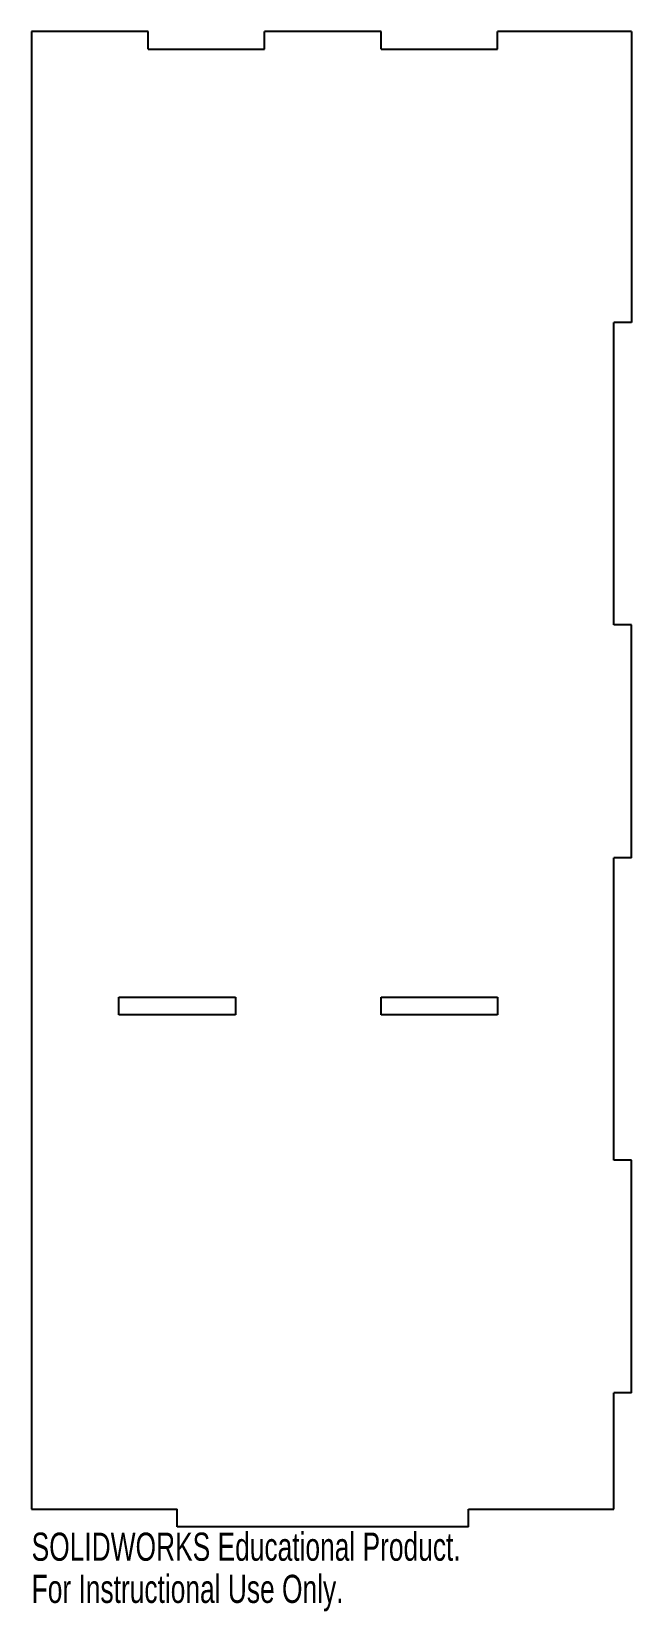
# Model space of a CAD drawing. Header units: millimetres. Extents: x -59 to 44, y -173 to 99.
import ezdxf

# ---------------------------------------------------------------- set-up
doc = ezdxf.new("R2010")
doc.units = ezdxf.units.MM
doc.styles.add('SLDTEXTSTYLE0', font='TXT', dxfattribs={"width": 0.7})

msp = doc.modelspace()

# ---------------------------------------------------------------- linework, layer by layer
at = {"color": 7, "linetype": 'Continuous', "lineweight": 25}
for p, q in [((-39.25, 98.68), (-59.25, 98.68)), ((-59.25, 98.68), (-59.25, -155.32)), ((-39.25, 95.68), (-39.25, 98.68)), ((-19.25, 95.68), (-19.25, 98.68)), ((0.75, 98.68), (-19.25, 98.68)), ((0.75, 95.68), (0.75, 98.68)), ((43.75, 98.68), (20.75, 98.68)), ((20.75, 95.68), (20.75, 98.68)), ((43.75, 98.68), (43.75, 48.68)), ((-39.25, 95.68), (-19.25, 95.68)), ((0.75, 95.68), (20.75, 95.68)), ((40.75, -3.32), (40.75, 48.68)), ((43.75, 48.68), (40.75, 48.68)), ((43.75, -3.32), (40.75, -3.32)), ((43.75, -43.32), (43.75, -3.32)), ((40.75, -95.32), (40.75, -43.32)), ((43.75, -43.32), (40.75, -43.32)), ((-44.25, -70.32), (-44.25, -67.32)), ((-44.25, -67.32), (-24.25, -67.32)), ((-24.25, -67.32), (-24.25, -70.32)), ((0.75, -70.32), (0.75, -67.32)), ((0.75, -67.32), (20.75, -67.32)), ((20.75, -67.32), (20.75, -70.32)), ((-24.25, -70.32), (-44.25, -70.32)), ((20.75, -70.32), (0.75, -70.32)), ((43.75, -95.32), (40.75, -95.32)), ((43.75, -135.32), (43.75, -95.32)), ((40.75, -155.32), (40.75, -135.32)), ((43.75, -135.32), (40.75, -135.32)), ((-59.25, -155.32), (-34.25, -155.32)), ((-34.25, -158.32), (-34.25, -155.32)), ((15.75, -158.32), (15.75, -155.32)), ((15.75, -155.32), (40.75, -155.32)), ((15.75, -158.32), (-34.25, -158.32))]:
    msp.add_line(p, q, dxfattribs=at)

# ---------------------------------------------------------------- texts
at = {"color": 7, "linetype": 'Continuous', "char_height": 4.8336, "attachment_point": 1, "style": 'SLDTEXTSTYLE0'}
for s, insert in [('SOLIDWORKS Educational Product.', (-59.25, -159.34)), ('For Instructional Use Only.', (-59.25, -166.59))]:
    msp.add_mtext(s, dxfattribs=dict(at, insert=insert))

doc.saveas('drawing.dxf')
